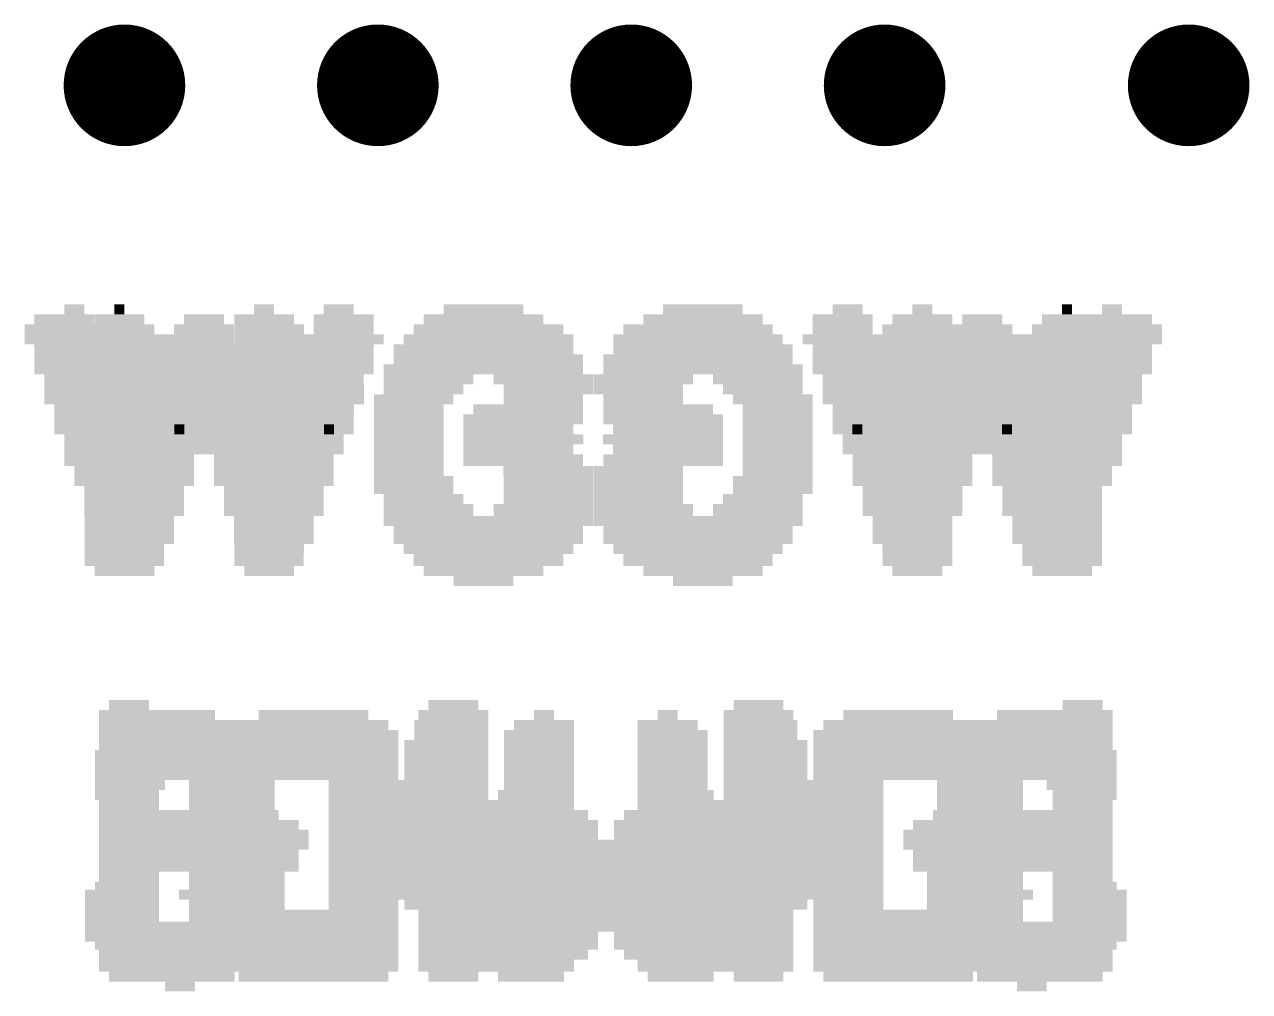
# Model space of a CAD drawing. Extents: x -17 to 166, y -13 to 51.
# Drawn here: x 37.6 to 43.74, y 24.67 to 29.51 of the extents above; entities that cross this region are included whole.
import ezdxf

# ---------------------------------------------------------------- set-up
doc = ezdxf.new("R2010")
doc.units = 0
for name, color, linetype in [('18', 110, 'CONTINUOUS'), ('21', 41, 'CONTINUOUS'), ('22', 40, 'CONTINUOUS')]:
    doc.layers.add(name, color=color, linetype=linetype)

# ---------------------------------------------------------------- blocks, each defined once
blk = doc.blocks.new('RECT')
blk.add_solid([(-0.5, -0.5), (0.5, -0.5), (-0.5, 0.5), (0.5, 0.5)])
blk = doc.blocks.new('ROUNDV')
at = {"const_width": 0.5}
blk.add_lwpolyline([(0, -0.25, 1), (0, 0.25, 1), (0, -0.25)], format="xyb", dxfattribs=at)

msp = doc.modelspace()

# ---------------------------------------------------------------- block references
at = {"layer": '18', "xscale": 0.6096, "yscale": 0.6096}
for p in [(38.1, 29.21), (38.1, 29.21), (39.37, 29.21), (39.37, 29.21), (40.64, 29.21), (40.64, 29.21), (41.91, 29.21), (41.91, 29.21), (43.434, 29.21), (43.434, 29.21)]:
    msp.add_blockref('ROUNDV', p, dxfattribs=at)
at = {"layer": '21'}
for p, xscale, yscale in [((37.799, 28.037), 0.3, 0.05), ((37.849, 28.087), 0.1, 0.05), ((38.499, 28.037), 0.2, 0.05), ((39.199, 28.037), 0.3, 0.05), ((39.174, 28.087), 0.15, 0.05), ((39.924, 28.037), 0.55, 0.05), ((39.949, 28.087), 0.3, 0.05), ((41.049, 28.037), 0.5, 0.05), ((41.049, 28.087), 0.3, 0.05), ((42.099, 28.037), 0.3, 0.05), ((42.099, 28.087), 0.1, 0.05), ((42.824, 28.037), 0.25, 0.05), ((42.824, 28.087), 0.05, 0.05), ((37.774, 27.987), 0.35, 0.05), ((38.499, 27.987), 0.3, 0.05), ((39.199, 27.987), 0.3, 0.05), ((39.949, 27.987), 0.7, 0.05), ((41.024, 27.987), 0.65, 0.05), ((42.074, 27.987), 0.35, 0.05), ((42.824, 27.987), 0.35, 0.05), ((37.774, 27.937), 0.35, 0.05), ((38.474, 27.937), 0.35, 0.05), ((39.224, 27.937), 0.35, 0.05), ((39.949, 27.937), 0.8, 0.05), ((41.024, 27.937), 0.75, 0.05), ((42.049, 27.937), 0.4, 0.05), ((42.799, 27.937), 0.4, 0.05), ((37.824, 27.887), 0.35, 0.05), ((38.499, 27.887), 0.4, 0.05), ((39.174, 27.887), 0.35, 0.05), ((39.949, 27.887), 0.8, 0.05), ((41.049, 27.887), 0.8, 0.05), ((42.024, 27.887), 0.45, 0.05), ((42.774, 27.887), 0.45, 0.05), ((37.824, 27.837), 0.35, 0.05), ((38.499, 27.837), 0.4, 0.05), ((39.174, 27.837), 0.35, 0.05), ((39.949, 27.837), 0.9, 0.05), ((41.024, 27.837), 0.85, 0.05), ((41.999, 27.837), 0.5, 0.05), ((42.749, 27.837), 0.5, 0.05), ((37.824, 27.787), 0.35, 0.05), ((37.874, 27.737), 0.35, 0.05), ((38.474, 27.787), 0.45, 0.05), ((38.499, 27.737), 0.5, 0.05), ((39.124, 27.737), 0.35, 0.05), ((39.174, 27.787), 0.35, 0.05), ((39.949, 27.787), 0.9, 0.05), ((39.674, 27.737), 0.35, 0.05), ((40.249, 27.737), 0.4, 0.05), ((40.749, 27.737), 0.4, 0.05), ((41.049, 27.787), 0.9, 0.05), ((41.324, 27.737), 0.35, 0.05), ((41.949, 27.737), 0.6, 0.05), ((41.974, 27.787), 0.55, 0.05), ((42.674, 27.737), 0.65, 0.05), ((42.699, 27.787), 0.6, 0.05), ((37.874, 27.687), 0.35, 0.05), ((38.499, 27.687), 0.5, 0.05), ((39.124, 27.687), 0.35, 0.05), ((39.674, 27.687), 0.25, 0.05), ((40.274, 27.687), 0.35, 0.05), ((40.724, 27.687), 0.35, 0.05), ((41.324, 27.687), 0.35, 0.05), ((41.924, 27.687), 0.65, 0.05), ((42.674, 27.687), 0.65, 0.05), ((37.874, 27.637), 0.35, 0.05), ((38.474, 27.637), 0.55, 0.05), ((39.124, 27.637), 0.35, 0.05), ((39.674, 27.637), 0.15, 0.05), ((40.224, 27.637), 0.35, 0.05), ((40.724, 27.637), 0.35, 0.05), ((41.374, 27.637), 0.35, 0.05), ((41.924, 27.637), 0.65, 0.05), ((42.674, 27.637), 0.65, 0.05), ((37.924, 27.587), 0.35, 0.05), ((38.499, 27.587), 0.6, 0.05), ((39.074, 27.587), 0.35, 0.05), ((40.124, 27.587), 0.55, 0.05), ((40.724, 27.587), 0.35, 0.05), ((41.374, 27.587), 0.35, 0.05), ((41.949, 27.587), 0.6, 0.05), ((42.674, 27.587), 0.65, 0.05), ((37.924, 27.537), 0.35, 0.05), ((37.924, 27.487), 0.35, 0.05), ((38.474, 27.487), 0.65, 0.05), ((38.499, 27.537), 0.6, 0.05), ((39.074, 27.537), 0.35, 0.05), ((39.074, 27.487), 0.35, 0.05), ((40.099, 27.537), 0.6, 0.05), ((40.074, 27.487), 0.55, 0.05), ((40.699, 27.537), 0.3, 0.05), ((40.699, 27.487), 0.3, 0.05), ((41.374, 27.537), 0.35, 0.05), ((41.374, 27.487), 0.35, 0.05), ((41.974, 27.537), 0.55, 0.05), ((41.774, 27.487), 0.05, 0.05), ((42.074, 27.487), 0.35, 0.05), ((42.699, 27.537), 0.6, 0.05), ((42.524, 27.487), 0.05, 0.05), ((42.824, 27.487), 0.35, 0.05), ((38.499, 27.437), 1.4, 0.05), ((40.049, 27.437), 0.5, 0.05), ((40.674, 27.437), 0.35, 0.05), ((41.374, 27.437), 0.35, 0.05), ((42.074, 27.437), 0.35, 0.05), ((42.824, 27.437), 0.35, 0.05), ((38.499, 27.387), 1.4, 0.05), ((40.074, 27.387), 0.55, 0.05), ((40.699, 27.387), 0.3, 0.05), ((41.374, 27.387), 0.35, 0.05), ((42.074, 27.387), 0.35, 0.05), ((42.824, 27.387), 0.35, 0.05), ((38.124, 27.332), 0.65, 0.06), ((38.849, 27.332), 0.6, 0.06), ((40.099, 27.332), 0.6, 0.06), ((40.699, 27.332), 0.3, 0.06), ((41.374, 27.332), 0.35, 0.06), ((42.074, 27.332), 0.35, 0.06), ((42.824, 27.332), 0.35, 0.06), ((38.149, 27.277), 0.6, 0.05), ((38.849, 27.277), 0.6, 0.05), ((40.224, 27.277), 0.45, 0.05), ((40.699, 27.277), 0.3, 0.05), ((41.374, 27.277), 0.35, 0.05), ((42.074, 27.277), 0.35, 0.05), ((42.824, 27.277), 0.35, 0.05), ((38.149, 27.227), 0.6, 0.05), ((38.149, 27.187), 0.5, 0.05), ((38.849, 27.227), 0.6, 0.05), ((38.849, 27.187), 0.5, 0.05), ((39.599, 27.187), 0.3, 0.05), ((39.624, 27.227), 0.25, 0.05), ((40.274, 27.227), 0.35, 0.05), ((40.274, 27.187), 0.35, 0.05), ((40.724, 27.227), 0.35, 0.05), ((40.724, 27.187), 0.35, 0.05), ((41.374, 27.227), 0.35, 0.05), ((41.374, 27.187), 0.35, 0.05), ((42.074, 27.227), 0.35, 0.05), ((42.074, 27.187), 0.35, 0.05), ((42.824, 27.227), 0.35, 0.05), ((42.824, 27.187), 0.35, 0.05), ((38.149, 27.137), 0.5, 0.05), ((38.849, 27.137), 0.5, 0.05), ((39.624, 27.137), 0.35, 0.05), ((40.274, 27.137), 0.35, 0.05), ((40.724, 27.137), 0.35, 0.05), ((41.324, 27.137), 0.35, 0.05), ((42.074, 27.137), 0.35, 0.05), ((42.824, 27.137), 0.35, 0.05), ((38.149, 27.082), 0.5, 0.06), ((38.849, 27.082), 0.5, 0.06), ((39.649, 27.082), 0.4, 0.06), ((40.249, 27.082), 0.4, 0.06), ((40.749, 27.082), 0.4, 0.06), ((41.299, 27.082), 0.4, 0.06), ((42.074, 27.082), 0.35, 0.06), ((42.824, 27.082), 0.35, 0.06), ((38.149, 27.027), 0.4, 0.05), ((38.849, 27.027), 0.4, 0.05), ((41.049, 27.027), 0.9, 0.05), ((42.074, 27.027), 0.35, 0.05), ((42.824, 27.027), 0.35, 0.05), ((38.149, 26.977), 0.4, 0.05), ((38.149, 26.937), 0.4, 0.05), ((38.849, 26.977), 0.4, 0.05), ((38.849, 26.937), 0.4, 0.05), ((39.949, 26.977), 0.9, 0.05), ((39.949, 26.937), 0.9, 0.05), ((41.024, 26.977), 0.85, 0.05), ((41.049, 26.937), 0.8, 0.05), ((42.074, 26.977), 0.35, 0.05), ((42.074, 26.937), 0.35, 0.05), ((42.824, 26.977), 0.35, 0.05), ((42.824, 26.937), 0.35, 0.05), ((38.149, 26.887), 0.3, 0.05), ((38.849, 26.887), 0.3, 0.05), ((39.949, 26.887), 0.8, 0.05), ((41.049, 26.887), 0.7, 0.05), ((42.074, 26.887), 0.35, 0.05), ((42.824, 26.887), 0.35, 0.05), ((38.149, 26.832), 0.3, 0.06), ((38.849, 26.832), 0.3, 0.06), ((39.949, 26.832), 0.7, 0.06), ((41.049, 26.832), 0.6, 0.06), ((42.099, 26.832), 0.3, 0.06), ((42.824, 26.832), 0.35, 0.06), ((38.149, 26.777), 0.2, 0.05), ((38.849, 26.777), 0.2, 0.05), ((39.949, 26.777), 0.5, 0.05), ((41.049, 26.777), 0.5, 0.05), ((42.074, 26.777), 0.25, 0.05), ((42.824, 26.777), 0.25, 0.05), ((39.949, 26.727), 0.2, 0.05), ((41.049, 26.727), 0.2, 0.05), ((41.278, 26.105), 0.25, 0.05), ((42.903, 26.105), 0.2, 0.05), ((38.403, 26.055), 0.3, 0.05), ((39.653, 26.055), 0.1, 0.05), ((40.203, 26.055), 0.1, 0.05), ((41.278, 26.055), 0.35, 0.05), ((41.978, 26.055), 0.55, 0.05), ((42.903, 26.055), 0.3, 0.05), ((38.403, 25.955), 0.7, 0.05), ((38.378, 26.005), 0.55, 0.05), ((39.678, 26.005), 0.25, 0.05), ((39.703, 25.955), 0.3, 0.05), ((40.178, 25.955), 0.35, 0.05), ((40.203, 26.005), 0.3, 0.05), ((41.278, 26.005), 0.35, 0.05), ((41.278, 25.955), 0.35, 0.05), ((42.003, 25.955), 0.9, 0.05), ((42.003, 26.005), 0.8, 0.05), ((42.903, 26.005), 0.3, 0.05), ((42.903, 25.955), 0.3, 0.05), ((38.403, 25.905), 0.8, 0.05), ((39.678, 25.905), 0.35, 0.05), ((40.178, 25.905), 0.35, 0.05), ((41.278, 25.905), 0.35, 0.05), ((42.028, 25.905), 0.95, 0.05), ((42.903, 25.905), 0.3, 0.05), ((38.378, 25.855), 0.85, 0.05), ((39.678, 25.855), 0.35, 0.05), ((40.178, 25.855), 0.35, 0.05), ((41.278, 25.855), 0.35, 0.05), ((42.903, 25.855), 0.3, 0.05), ((38.403, 25.805), 0.9, 0.05), ((39.678, 25.805), 0.35, 0.05), ((40.178, 25.805), 0.35, 0.05), ((41.278, 25.805), 0.35, 0.05), ((42.903, 25.805), 0.1, 0.05), ((38.403, 25.755), 0.9, 0.05), ((38.128, 25.705), 0.35, 0.05), ((38.678, 25.705), 0.35, 0.05), ((39.628, 25.705), 0.35, 0.05), ((39.678, 25.755), 0.35, 0.05), ((40.178, 25.755), 0.35, 0.05), ((40.178, 25.705), 0.35, 0.05), ((41.278, 25.755), 0.35, 0.05), ((41.278, 25.705), 0.35, 0.05), ((42.078, 25.755), 1.05, 0.05), ((41.728, 25.705), 0.35, 0.05), ((42.428, 25.705), 0.35, 0.05), ((38.103, 25.655), 0.3, 0.05), ((38.703, 25.655), 0.3, 0.05), ((39.628, 25.655), 0.35, 0.05), ((40.178, 25.655), 0.35, 0.05), ((40.903, 25.655), 0.3, 0.05), ((41.278, 25.655), 0.35, 0.05), ((41.728, 25.655), 0.35, 0.05), ((42.428, 25.655), 0.35, 0.05), ((42.878, 25.655), 0.25, 0.05), ((38.128, 25.605), 0.15, 0.05), ((38.678, 25.605), 0.35, 0.05), ((39.628, 25.605), 0.35, 0.05), ((40.178, 25.605), 0.35, 0.05), ((41.078, 25.605), 0.75, 0.05), ((41.728, 25.605), 0.35, 0.05), ((42.428, 25.605), 0.35, 0.05), ((42.903, 25.605), 0.3, 0.05), ((38.553, 25.555), 0.6, 0.05), ((39.628, 25.555), 0.35, 0.05), ((40.178, 25.555), 0.35, 0.05), ((41.028, 25.555), 0.85, 0.05), ((41.728, 25.555), 0.35, 0.05), ((42.378, 25.555), 0.45, 0.05), ((42.903, 25.555), 0.3, 0.05), ((38.553, 25.505), 0.6, 0.05), ((39.578, 25.505), 0.35, 0.05), ((40.178, 25.505), 0.35, 0.05), ((41.003, 25.505), 0.9, 0.05), ((41.728, 25.505), 0.35, 0.05), ((42.303, 25.505), 0.5, 0.05), ((42.903, 25.505), 0.3, 0.05), ((38.503, 25.455), 0.5, 0.05), ((38.503, 25.405), 0.5, 0.05), ((39.578, 25.455), 0.35, 0.05), ((39.878, 25.405), 0.95, 0.05), ((40.178, 25.455), 0.35, 0.05), ((40.978, 25.405), 0.95, 0.05), ((41.003, 25.455), 0.9, 0.05), ((41.728, 25.455), 0.35, 0.05), ((41.728, 25.405), 0.35, 0.05), ((42.278, 25.455), 0.55, 0.05), ((42.278, 25.405), 0.55, 0.05), ((42.903, 25.455), 0.3, 0.05), ((42.903, 25.405), 0.3, 0.05), ((38.528, 25.355), 0.55, 0.05), ((39.878, 25.355), 0.95, 0.05), ((40.978, 25.355), 0.95, 0.05), ((41.728, 25.355), 0.35, 0.05), ((42.328, 25.355), 0.55, 0.05), ((42.903, 25.355), 0.3, 0.05), ((38.553, 25.3), 0.6, 0.06), ((40.678, 25.3), 0.35, 0.06), ((41.253, 25.3), 0.4, 0.06), ((41.728, 25.3), 0.35, 0.06), ((42.328, 25.3), 0.55, 0.06), ((42.903, 25.3), 0.3, 0.06), ((38.678, 25.245), 0.45, 0.05), ((40.628, 25.245), 0.35, 0.05), ((41.278, 25.245), 0.35, 0.05), ((41.728, 25.245), 0.35, 0.05), ((42.428, 25.245), 0.35, 0.05), ((42.903, 25.245), 0.3, 0.05), ((38.053, 25.155), 0.3, 0.05), ((38.053, 25.195), 0.2, 0.05), ((38.728, 25.195), 0.35, 0.05), ((38.728, 25.155), 0.35, 0.05), ((39.878, 25.155), 0.95, 0.05), ((40.628, 25.195), 0.35, 0.05), ((40.628, 25.155), 0.35, 0.05), ((41.278, 25.195), 0.35, 0.05), ((41.278, 25.155), 0.35, 0.05), ((41.728, 25.195), 0.35, 0.05), ((41.728, 25.155), 0.35, 0.05), ((42.453, 25.195), 0.3, 0.05), ((42.478, 25.155), 0.35, 0.05), ((42.903, 25.195), 0.3, 0.05), ((42.903, 25.155), 0.3, 0.05), ((38.078, 25.105), 0.35, 0.05), ((38.728, 25.105), 0.35, 0.05), ((39.928, 25.105), 0.85, 0.05), ((40.678, 25.105), 0.35, 0.05), ((41.253, 25.105), 0.4, 0.05), ((41.728, 25.105), 0.35, 0.05), ((42.453, 25.105), 0.3, 0.05), ((42.903, 25.105), 0.3, 0.05), ((38.078, 25.05), 0.35, 0.06), ((38.703, 25.05), 0.4, 0.06), ((39.153, 25.05), 0.2, 0.06), ((40.178, 25.05), 0.35, 0.06), ((40.978, 25.05), 0.95, 0.06), ((42.078, 25.05), 1.05, 0.06), ((42.903, 25.05), 0.3, 0.06), ((39.153, 24.995), 0.3, 0.05), ((40.178, 24.995), 0.35, 0.05), ((40.978, 24.995), 0.95, 0.05), ((42.078, 24.995), 1.05, 0.05), ((42.903, 24.995), 0.3, 0.05), ((38.378, 24.945), 0.95, 0.05), ((38.403, 24.905), 0.9, 0.05), ((39.128, 24.945), 0.35, 0.05), ((39.128, 24.905), 0.35, 0.05), ((40.178, 24.945), 0.35, 0.05), ((40.178, 24.905), 0.35, 0.05), ((41.003, 24.945), 0.9, 0.05), ((41.003, 24.905), 0.9, 0.05), ((42.078, 24.945), 1.05, 0.05), ((42.903, 24.945), 0.3, 0.05), ((42.903, 24.905), 0.3, 0.05), ((38.403, 24.855), 0.8, 0.05), ((39.128, 24.855), 0.35, 0.05), ((40.178, 24.855), 0.35, 0.05), ((41.028, 24.855), 0.85, 0.05), ((42.028, 24.855), 0.95, 0.05), ((42.903, 24.855), 0.3, 0.05), ((38.403, 24.8), 0.7, 0.06), ((39.128, 24.8), 0.35, 0.06), ((40.178, 24.8), 0.35, 0.06), ((41.078, 24.8), 0.75, 0.06), ((42.003, 24.8), 0.9, 0.06), ((42.903, 24.8), 0.3, 0.06), ((38.403, 24.745), 0.5, 0.05), ((39.128, 24.745), 0.25, 0.05), ((40.178, 24.745), 0.25, 0.05), ((40.903, 24.745), 0.3, 0.05), ((41.278, 24.745), 0.25, 0.05), ((41.978, 24.745), 0.75, 0.05), ((42.878, 24.745), 0.25, 0.05), ((38.378, 24.695), 0.15, 0.05)]:
    msp.add_blockref('RECT', p, dxfattribs=dict(at, xscale=xscale, yscale=yscale))
for p, yscale in [((39.949, 27.027), 0.05), ((42.053, 25.855), 0.05), ((42.053, 25.805), 0.05), ((39.853, 25.3), 0.06), ((39.853, 25.245), 0.05), ((39.853, 25.195), 0.05), ((38.403, 24.995), 0.05), ((42.053, 24.905), 0.05)]:
    msp.add_blockref('RECT', p, dxfattribs=dict(at, yscale=yscale))
at = {"layer": '22', "rotation": 180}
for p, xscale, yscale in [((38.075, 28.037), 0.25, 0.05), ((38.075, 28.087), 0.05, 0.05), ((38.8, 28.037), 0.3, 0.05), ((38.8, 28.087), 0.1, 0.05), ((39.85, 28.037), 0.5, 0.05), ((39.85, 28.087), 0.3, 0.05), ((40.975, 28.037), 0.55, 0.05), ((40.95, 28.087), 0.3, 0.05), ((41.7, 28.037), 0.3, 0.05), ((41.725, 28.087), 0.15, 0.05), ((42.4, 28.037), 0.2, 0.05), ((43.1, 28.037), 0.3, 0.05), ((43.05, 28.087), 0.1, 0.05), ((38.075, 27.987), 0.35, 0.05), ((38.825, 27.987), 0.35, 0.05), ((39.875, 27.987), 0.65, 0.05), ((40.95, 27.987), 0.7, 0.05), ((41.7, 27.987), 0.3, 0.05), ((42.4, 27.987), 0.3, 0.05), ((43.125, 27.987), 0.35, 0.05), ((38.1, 27.937), 0.4, 0.05), ((38.85, 27.937), 0.4, 0.05), ((39.875, 27.937), 0.75, 0.05), ((40.95, 27.937), 0.8, 0.05), ((41.675, 27.937), 0.35, 0.05), ((42.425, 27.937), 0.35, 0.05), ((43.125, 27.937), 0.35, 0.05), ((38.125, 27.887), 0.45, 0.05), ((38.875, 27.887), 0.45, 0.05), ((39.85, 27.887), 0.8, 0.05), ((40.95, 27.887), 0.8, 0.05), ((41.725, 27.887), 0.35, 0.05), ((42.4, 27.887), 0.4, 0.05), ((43.075, 27.887), 0.35, 0.05), ((38.15, 27.837), 0.5, 0.05), ((38.9, 27.837), 0.5, 0.05), ((39.875, 27.837), 0.85, 0.05), ((40.95, 27.837), 0.9, 0.05), ((41.725, 27.837), 0.35, 0.05), ((42.4, 27.837), 0.4, 0.05), ((43.075, 27.837), 0.35, 0.05), ((38.2, 27.787), 0.6, 0.05), ((38.225, 27.737), 0.65, 0.05), ((38.925, 27.787), 0.55, 0.05), ((38.95, 27.737), 0.6, 0.05), ((39.85, 27.787), 0.9, 0.05), ((39.575, 27.737), 0.35, 0.05), ((40.15, 27.737), 0.4, 0.05), ((40.65, 27.737), 0.4, 0.05), ((40.95, 27.787), 0.9, 0.05), ((41.225, 27.737), 0.35, 0.05), ((41.725, 27.787), 0.35, 0.05), ((41.775, 27.737), 0.35, 0.05), ((42.4, 27.737), 0.5, 0.05), ((42.425, 27.787), 0.45, 0.05), ((43.025, 27.737), 0.35, 0.05), ((43.075, 27.787), 0.35, 0.05), ((38.225, 27.687), 0.65, 0.05), ((38.975, 27.687), 0.65, 0.05), ((39.575, 27.687), 0.35, 0.05), ((40.175, 27.687), 0.35, 0.05), ((40.625, 27.687), 0.35, 0.05), ((41.225, 27.687), 0.25, 0.05), ((41.775, 27.687), 0.35, 0.05), ((42.4, 27.687), 0.5, 0.05), ((43.025, 27.687), 0.35, 0.05), ((38.225, 27.637), 0.65, 0.05), ((38.975, 27.637), 0.65, 0.05), ((39.525, 27.637), 0.35, 0.05), ((40.175, 27.637), 0.35, 0.05), ((40.675, 27.637), 0.35, 0.05), ((41.225, 27.637), 0.15, 0.05), ((41.775, 27.637), 0.35, 0.05), ((42.425, 27.637), 0.55, 0.05), ((43.025, 27.637), 0.35, 0.05), ((38.225, 27.587), 0.65, 0.05), ((38.95, 27.587), 0.6, 0.05), ((39.525, 27.587), 0.35, 0.05), ((40.175, 27.587), 0.35, 0.05), ((40.775, 27.587), 0.55, 0.05), ((41.825, 27.587), 0.35, 0.05), ((42.4, 27.587), 0.6, 0.05), ((42.975, 27.587), 0.35, 0.05), ((38.2, 27.537), 0.6, 0.05), ((38.075, 27.487), 0.35, 0.05), ((38.375, 27.487), 0.05, 0.05), ((38.925, 27.537), 0.55, 0.05), ((38.825, 27.487), 0.35, 0.05), ((39.125, 27.487), 0.05, 0.05), ((39.525, 27.537), 0.35, 0.05), ((39.525, 27.487), 0.35, 0.05), ((40.2, 27.537), 0.3, 0.05), ((40.2, 27.487), 0.3, 0.05), ((40.8, 27.537), 0.6, 0.05), ((40.825, 27.487), 0.55, 0.05), ((41.825, 27.537), 0.35, 0.05), ((41.825, 27.487), 0.35, 0.05), ((42.4, 27.537), 0.6, 0.05), ((42.425, 27.487), 0.65, 0.05), ((42.975, 27.537), 0.35, 0.05), ((42.975, 27.487), 0.35, 0.05), ((38.075, 27.437), 0.35, 0.05), ((38.825, 27.437), 0.35, 0.05), ((39.525, 27.437), 0.35, 0.05), ((40.225, 27.437), 0.35, 0.05), ((40.85, 27.437), 0.5, 0.05), ((42.4, 27.437), 1.4, 0.05), ((38.075, 27.387), 0.35, 0.05), ((38.825, 27.387), 0.35, 0.05), ((39.525, 27.387), 0.35, 0.05), ((40.2, 27.387), 0.3, 0.05), ((40.825, 27.387), 0.55, 0.05), ((42.4, 27.387), 1.4, 0.05), ((38.075, 27.332), 0.35, 0.06), ((38.825, 27.332), 0.35, 0.06), ((39.525, 27.332), 0.35, 0.06), ((40.2, 27.332), 0.3, 0.06), ((40.8, 27.332), 0.6, 0.06), ((42.05, 27.332), 0.6, 0.06), ((42.775, 27.332), 0.65, 0.06), ((38.075, 27.277), 0.35, 0.05), ((38.825, 27.277), 0.35, 0.05), ((39.525, 27.277), 0.35, 0.05), ((40.2, 27.277), 0.3, 0.05), ((40.675, 27.277), 0.45, 0.05), ((42.05, 27.277), 0.6, 0.05), ((42.75, 27.277), 0.6, 0.05), ((38.075, 27.227), 0.35, 0.05), ((38.075, 27.187), 0.35, 0.05), ((38.825, 27.227), 0.35, 0.05), ((38.825, 27.187), 0.35, 0.05), ((39.525, 27.227), 0.35, 0.05), ((39.525, 27.187), 0.35, 0.05), ((40.175, 27.227), 0.35, 0.05), ((40.175, 27.187), 0.35, 0.05), ((40.625, 27.227), 0.35, 0.05), ((40.625, 27.187), 0.35, 0.05), ((41.275, 27.227), 0.25, 0.05), ((41.3, 27.187), 0.3, 0.05), ((42.05, 27.227), 0.6, 0.05), ((42.05, 27.187), 0.5, 0.05), ((42.75, 27.227), 0.6, 0.05), ((42.75, 27.187), 0.5, 0.05), ((38.075, 27.137), 0.35, 0.05), ((38.825, 27.137), 0.35, 0.05), ((39.575, 27.137), 0.35, 0.05), ((40.175, 27.137), 0.35, 0.05), ((40.625, 27.137), 0.35, 0.05), ((41.275, 27.137), 0.35, 0.05), ((42.05, 27.137), 0.5, 0.05), ((42.75, 27.137), 0.5, 0.05), ((38.075, 27.082), 0.35, 0.06), ((38.825, 27.082), 0.35, 0.06), ((39.6, 27.082), 0.4, 0.06), ((40.15, 27.082), 0.4, 0.06), ((40.65, 27.082), 0.4, 0.06), ((41.25, 27.082), 0.4, 0.06), ((42.05, 27.082), 0.5, 0.06), ((42.75, 27.082), 0.5, 0.06), ((38.075, 27.027), 0.35, 0.05), ((38.825, 27.027), 0.35, 0.05), ((39.85, 27.027), 0.9, 0.05), ((42.05, 27.027), 0.4, 0.05), ((42.75, 27.027), 0.4, 0.05), ((38.075, 26.977), 0.35, 0.05), ((38.075, 26.937), 0.35, 0.05), ((38.825, 26.977), 0.35, 0.05), ((38.825, 26.937), 0.35, 0.05), ((39.875, 26.977), 0.85, 0.05), ((39.85, 26.937), 0.8, 0.05), ((40.95, 26.977), 0.9, 0.05), ((40.95, 26.937), 0.9, 0.05), ((42.05, 26.977), 0.4, 0.05), ((42.05, 26.937), 0.4, 0.05), ((42.75, 26.977), 0.4, 0.05), ((42.75, 26.937), 0.4, 0.05), ((38.075, 26.887), 0.35, 0.05), ((38.825, 26.887), 0.35, 0.05), ((39.85, 26.887), 0.7, 0.05), ((40.95, 26.887), 0.8, 0.05), ((42.05, 26.887), 0.3, 0.05), ((42.75, 26.887), 0.3, 0.05), ((38.075, 26.832), 0.35, 0.06), ((38.8, 26.832), 0.3, 0.06), ((39.85, 26.832), 0.6, 0.06), ((40.95, 26.832), 0.7, 0.06), ((42.05, 26.832), 0.3, 0.06), ((42.75, 26.832), 0.3, 0.06), ((38.075, 26.777), 0.25, 0.05), ((38.825, 26.777), 0.25, 0.05), ((39.85, 26.777), 0.5, 0.05), ((40.95, 26.777), 0.5, 0.05), ((42.05, 26.777), 0.2, 0.05), ((42.75, 26.777), 0.2, 0.05), ((39.85, 26.727), 0.2, 0.05), ((40.95, 26.727), 0.2, 0.05), ((38.123, 26.105), 0.2, 0.05), ((39.748, 26.105), 0.25, 0.05), ((38.123, 26.055), 0.3, 0.05), ((39.048, 26.055), 0.55, 0.05), ((39.748, 26.055), 0.35, 0.05), ((40.823, 26.055), 0.1, 0.05), ((41.373, 26.055), 0.1, 0.05), ((42.623, 26.055), 0.3, 0.05), ((38.123, 26.005), 0.3, 0.05), ((38.123, 25.955), 0.3, 0.05), ((39.023, 25.955), 0.9, 0.05), ((39.023, 26.005), 0.8, 0.05), ((39.748, 26.005), 0.35, 0.05), ((39.748, 25.955), 0.35, 0.05), ((40.823, 26.005), 0.3, 0.05), ((40.848, 25.955), 0.35, 0.05), ((41.323, 25.955), 0.3, 0.05), ((41.348, 26.005), 0.25, 0.05), ((42.623, 25.955), 0.7, 0.05), ((42.648, 26.005), 0.55, 0.05), ((38.123, 25.905), 0.3, 0.05), ((38.998, 25.905), 0.95, 0.05), ((39.748, 25.905), 0.35, 0.05), ((40.848, 25.905), 0.35, 0.05), ((41.348, 25.905), 0.35, 0.05), ((42.623, 25.905), 0.8, 0.05), ((38.123, 25.855), 0.3, 0.05), ((39.748, 25.855), 0.35, 0.05), ((40.848, 25.855), 0.35, 0.05), ((41.348, 25.855), 0.35, 0.05), ((42.648, 25.855), 0.85, 0.05), ((38.123, 25.805), 0.1, 0.05), ((39.748, 25.805), 0.35, 0.05), ((40.848, 25.805), 0.35, 0.05), ((41.348, 25.805), 0.35, 0.05), ((42.623, 25.805), 0.9, 0.05), ((38.948, 25.755), 1.05, 0.05), ((38.598, 25.705), 0.35, 0.05), ((39.298, 25.705), 0.35, 0.05), ((39.748, 25.755), 0.35, 0.05), ((39.748, 25.705), 0.35, 0.05), ((40.848, 25.755), 0.35, 0.05), ((40.848, 25.705), 0.35, 0.05), ((41.348, 25.755), 0.35, 0.05), ((41.398, 25.705), 0.35, 0.05), ((42.623, 25.755), 0.9, 0.05), ((42.348, 25.705), 0.35, 0.05), ((42.898, 25.705), 0.35, 0.05), ((38.148, 25.655), 0.25, 0.05), ((38.598, 25.655), 0.35, 0.05), ((39.298, 25.655), 0.35, 0.05), ((39.748, 25.655), 0.35, 0.05), ((40.123, 25.655), 0.3, 0.05), ((40.848, 25.655), 0.35, 0.05), ((41.398, 25.655), 0.35, 0.05), ((42.323, 25.655), 0.3, 0.05), ((42.923, 25.655), 0.3, 0.05), ((38.123, 25.605), 0.3, 0.05), ((38.598, 25.605), 0.35, 0.05), ((39.298, 25.605), 0.35, 0.05), ((39.948, 25.605), 0.75, 0.05), ((40.848, 25.605), 0.35, 0.05), ((41.398, 25.605), 0.35, 0.05), ((42.348, 25.605), 0.35, 0.05), ((42.898, 25.605), 0.15, 0.05), ((38.123, 25.555), 0.3, 0.05), ((38.648, 25.555), 0.45, 0.05), ((39.298, 25.555), 0.35, 0.05), ((39.998, 25.555), 0.85, 0.05), ((40.848, 25.555), 0.35, 0.05), ((41.398, 25.555), 0.35, 0.05), ((42.473, 25.555), 0.6, 0.05), ((38.123, 25.505), 0.3, 0.05), ((38.723, 25.505), 0.5, 0.05), ((39.298, 25.505), 0.35, 0.05), ((40.023, 25.505), 0.9, 0.05), ((40.848, 25.505), 0.35, 0.05), ((41.448, 25.505), 0.35, 0.05), ((42.473, 25.505), 0.6, 0.05), ((38.123, 25.455), 0.3, 0.05), ((38.123, 25.405), 0.3, 0.05), ((38.748, 25.455), 0.55, 0.05), ((38.748, 25.405), 0.55, 0.05), ((39.298, 25.455), 0.35, 0.05), ((39.298, 25.405), 0.35, 0.05), ((40.023, 25.455), 0.9, 0.05), ((40.048, 25.405), 0.95, 0.05), ((40.848, 25.455), 0.35, 0.05), ((41.148, 25.405), 0.95, 0.05), ((41.448, 25.455), 0.35, 0.05), ((42.523, 25.455), 0.5, 0.05), ((42.523, 25.405), 0.5, 0.05), ((38.123, 25.355), 0.3, 0.05), ((38.698, 25.355), 0.55, 0.05), ((39.298, 25.355), 0.35, 0.05), ((40.048, 25.355), 0.95, 0.05), ((41.148, 25.355), 0.95, 0.05), ((42.498, 25.355), 0.55, 0.05), ((38.123, 25.3), 0.3, 0.06), ((38.698, 25.3), 0.55, 0.06), ((39.298, 25.3), 0.35, 0.06), ((39.773, 25.3), 0.4, 0.06), ((40.348, 25.3), 0.35, 0.06), ((42.473, 25.3), 0.6, 0.06), ((38.123, 25.245), 0.3, 0.05), ((38.598, 25.245), 0.35, 0.05), ((39.298, 25.245), 0.35, 0.05), ((39.748, 25.245), 0.35, 0.05), ((40.398, 25.245), 0.35, 0.05), ((42.348, 25.245), 0.45, 0.05), ((38.123, 25.195), 0.3, 0.05), ((38.123, 25.155), 0.3, 0.05), ((38.548, 25.155), 0.35, 0.05), ((38.573, 25.195), 0.3, 0.05), ((39.298, 25.195), 0.35, 0.05), ((39.298, 25.155), 0.35, 0.05), ((39.748, 25.195), 0.35, 0.05), ((39.748, 25.155), 0.35, 0.05), ((40.398, 25.195), 0.35, 0.05), ((40.398, 25.155), 0.35, 0.05), ((41.148, 25.155), 0.95, 0.05), ((42.298, 25.195), 0.35, 0.05), ((42.298, 25.155), 0.35, 0.05), ((42.973, 25.155), 0.3, 0.05), ((42.973, 25.195), 0.2, 0.05), ((38.123, 25.105), 0.3, 0.05), ((38.573, 25.105), 0.3, 0.05), ((39.298, 25.105), 0.35, 0.05), ((39.773, 25.105), 0.4, 0.05), ((40.348, 25.105), 0.35, 0.05), ((41.098, 25.105), 0.85, 0.05), ((42.298, 25.105), 0.35, 0.05), ((42.948, 25.105), 0.35, 0.05), ((38.123, 25.05), 0.3, 0.06), ((38.948, 25.05), 1.05, 0.06), ((40.048, 25.05), 0.95, 0.06), ((40.848, 25.05), 0.35, 0.06), ((41.873, 25.05), 0.2, 0.06), ((42.323, 25.05), 0.4, 0.06), ((42.948, 25.05), 0.35, 0.06), ((38.123, 24.995), 0.3, 0.05), ((38.948, 24.995), 1.05, 0.05), ((40.048, 24.995), 0.95, 0.05), ((40.848, 24.995), 0.35, 0.05), ((41.873, 24.995), 0.3, 0.05), ((38.123, 24.945), 0.3, 0.05), ((38.123, 24.905), 0.3, 0.05), ((38.948, 24.945), 1.05, 0.05), ((40.023, 24.945), 0.9, 0.05), ((40.023, 24.905), 0.9, 0.05), ((40.848, 24.945), 0.35, 0.05), ((40.848, 24.905), 0.35, 0.05), ((41.898, 24.945), 0.35, 0.05), ((41.898, 24.905), 0.35, 0.05), ((42.648, 24.945), 0.95, 0.05), ((42.623, 24.905), 0.9, 0.05), ((38.123, 24.855), 0.3, 0.05), ((38.998, 24.855), 0.95, 0.05), ((39.998, 24.855), 0.85, 0.05), ((40.848, 24.855), 0.35, 0.05), ((41.898, 24.855), 0.35, 0.05), ((42.623, 24.855), 0.8, 0.05), ((38.123, 24.8), 0.3, 0.06), ((39.023, 24.8), 0.9, 0.06), ((39.948, 24.8), 0.75, 0.06), ((40.848, 24.8), 0.35, 0.06), ((41.898, 24.8), 0.35, 0.06), ((42.623, 24.8), 0.7, 0.06), ((38.148, 24.745), 0.25, 0.05), ((39.048, 24.745), 0.75, 0.05), ((39.748, 24.745), 0.25, 0.05), ((40.123, 24.745), 0.3, 0.05), ((40.848, 24.745), 0.25, 0.05), ((41.898, 24.745), 0.25, 0.05), ((42.623, 24.745), 0.5, 0.05), ((42.648, 24.695), 0.15, 0.05)]:
    msp.add_blockref('RECT', p, dxfattribs=dict(at, xscale=xscale, yscale=yscale))
for p, yscale in [((40.95, 27.027), 0.05), ((38.973, 25.855), 0.05), ((38.973, 25.805), 0.05), ((41.173, 25.3), 0.06), ((41.173, 25.245), 0.05), ((41.173, 25.195), 0.05), ((42.623, 24.995), 0.05), ((38.973, 24.905), 0.05)]:
    msp.add_blockref('RECT', p, dxfattribs=dict(at, yscale=yscale))

doc.saveas('drawing.dxf')
